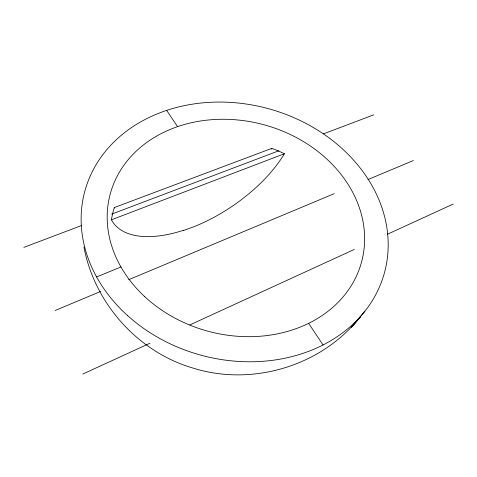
<?xml version="1.0" encoding="UTF-8"?>
<svg xmlns="http://www.w3.org/2000/svg" width="477" height="477" viewBox="0 0 477 477"><rect width="100%" height="100%" fill="white"/><g stroke="black" fill="none" stroke-linecap="round" stroke-linejoin="round"><path stroke-width="0.72" d="M360.511 316.406C322.321 365.734 252.715 386.764 193.31 368.172C138.014 352.145 94.541 303.45 83.928 247.003M364.863 311.231L351.376 327.305L360.254 317.342M82.873 374.016L149.885 343.261M189.828 324.926L354.322 249.435M387.491 234.213L453.15 204.078M55.165 310.479L100.534 291.489M128.724 279.689L334.276 193.65M367.964 179.549L413.338 160.558M96.604 276.952L120.949 266.971M111.433 219.814L284.411 153.743A122.845 102.299 15.1 0 0 271.842 148.359L114.301 207.567A122.845 102.299 15.1 0 0 111.433 219.814A107.027 52.977 -33.7 0 0 183.341 230.337M23.85 247.384L81.692 225.472M111.654 214.119L278.902 150.756M323.501 133.858L373.676 114.844M183.275 230.588L194.515 226.492A107.045 53.203 -33.8 0 0 241.463 199.63L248.404 194.139A107.045 53.203 -33.8 0 0 284.411 153.743M166.688 110.378L177.539 126.661M308.631 323.323L323.03 344.931M271.842 148.359A97.761 49.751 -33.9 0 1 271.371 149.134M114.629 208.061A97.702 49.703 -33.9 0 1 114.337 207.549M127.723 315.72A155.263 127.782 15.2 0 0 383.55 275.879A155.263 127.782 15.2 0 0 192.714 104.111A155.263 127.782 15.2 0 0 127.723 315.72M144.686 296.616A130.179 106.949 15.2 0 0 360.171 266.637A130.179 106.949 15.2 0 0 202.874 120.651A130.179 106.949 15.2 0 0 144.686 296.616"/></g></svg>
